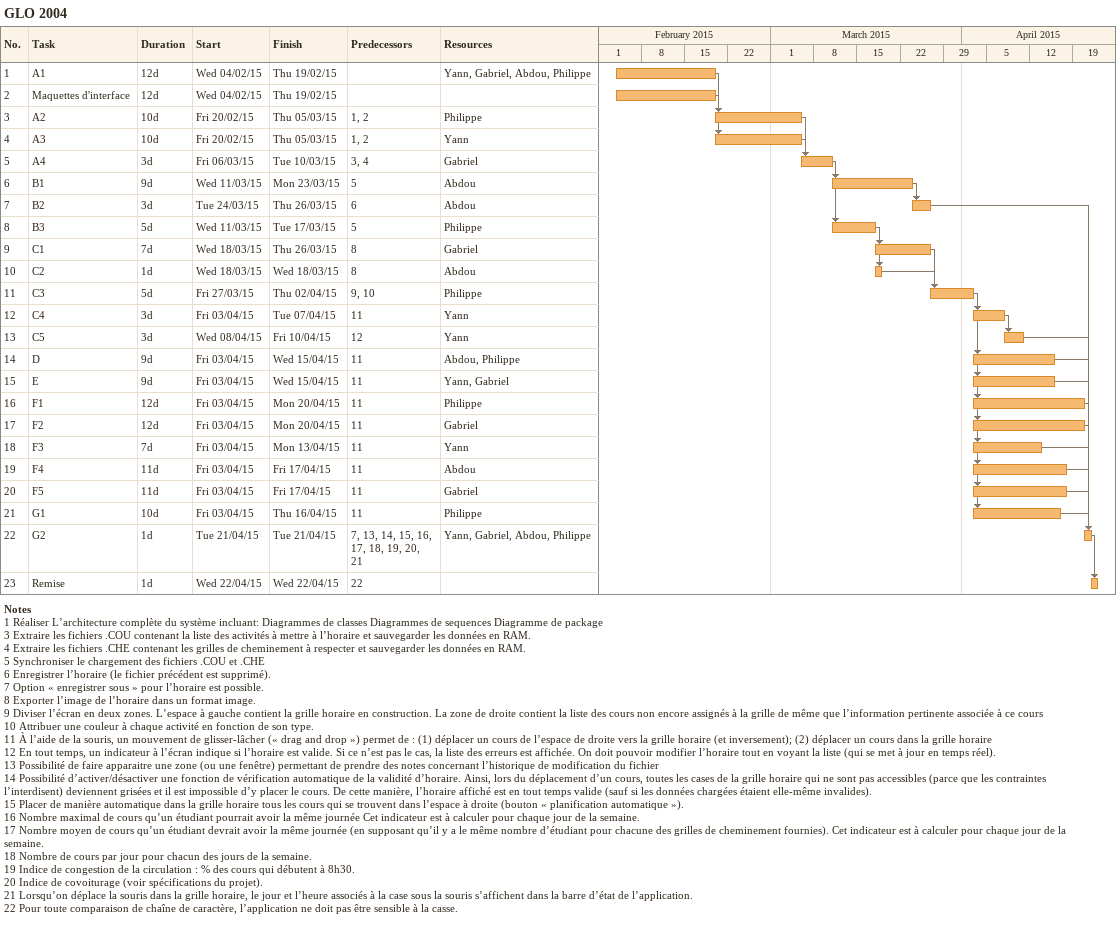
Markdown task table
GLO 2004

| ID | Task | Duration | Start | Finish | Predecessors | Resources |
|---|---|---|---|---|---|---|
| 1 | A1 | 12d | 2015-02-04 | 2015-02-19 |  | Yann, Gabriel, Abdou, Philippe |
| 2 | Maquettes d'interface | 12d | 2015-02-04 | 2015-02-19 |  |  |
| 3 | A2 | 10d | 2015-02-20 | 2015-03-05 | 1, 2 | Philippe |
| 4 | A3 | 10d | 2015-02-20 | 2015-03-05 | 1, 2 | Yann |
| 5 | A4 | 3d | 2015-03-06 | 2015-03-10 | 3, 4 | Gabriel |
| 6 | B1 | 9d | 2015-03-11 | 2015-03-23 | 5 | Abdou |
| 7 | B2 | 3d | 2015-03-24 | 2015-03-26 | 6 | Abdou |
| 8 | B3 | 5d | 2015-03-11 | 2015-03-17 | 5 | Philippe |
| 9 | C1 | 7d | 2015-03-18 | 2015-03-26 | 8 | Gabriel |
| 10 | C2 | 1d | 2015-03-18 | 2015-03-18 | 8 | Abdou |
| 11 | C3 | 5d | 2015-03-27 | 2015-04-02 | 9, 10 | Philippe |
| 12 | C4 | 3d | 2015-04-03 | 2015-04-07 | 11 | Yann |
| 13 | C5 | 3d | 2015-04-08 | 2015-04-10 | 12 | Yann |
| 14 | D | 9d | 2015-04-03 | 2015-04-15 | 11 | Abdou, Philippe |
| 15 | E | 9d | 2015-04-03 | 2015-04-15 | 11 | Yann, Gabriel |
| 16 | F1 | 12d | 2015-04-03 | 2015-04-20 | 11 | Philippe |
| 17 | F2 | 12d | 2015-04-03 | 2015-04-20 | 11 | Gabriel |
| 18 | F3 | 7d | 2015-04-03 | 2015-04-13 | 11 | Yann |
| 19 | F4 | 11d | 2015-04-03 | 2015-04-17 | 11 | Abdou |
| 20 | F5 | 11d | 2015-04-03 | 2015-04-17 | 11 | Gabriel |
| 21 | G1 | 10d | 2015-04-03 | 2015-04-16 | 11 | Philippe |
| 22 | G2 | 1d | 2015-04-21 | 2015-04-21 | 7, 13, 14, 15, 16, 17, 18, 19, 20, 21 | Yann, Gabriel, Abdou, Philippe |
| 23 | Remise | 1d | 2015-04-22 | 2015-04-22 | 22 |  |

Notes
- 1: Réaliser L’architecture complète du système incluant: Diagrammes de classes Diagrammes de sequences Diagramme de package
- 3: Extraire les fichiers .COU contenant la liste des activités à mettre à l’horaire et sauvegarder les données en RAM.
- 4: Extraire les fichiers .CHE contenant les grilles de cheminement à respecter et sauvegarder les données en RAM.
- 5: Synchroniser le chargement des fichiers .COU et .CHE
- 6: Enregistrer l’horaire (le fichier précédent est supprimé).
- 7: Option « enregistrer sous » pour l’horaire est possible.
- 8: Exporter l’image de l’horaire dans un format image.
- 9: Diviser l’écran en deux zones. L’espace à gauche contient la grille horaire en construction. La zone de droite contient la liste des cours non encore assignés à la grille de même que l’information pertinente associée à ce cours
- 10: Attribuer une couleur à chaque activité en fonction de son type.
- 11: À l’aide de la souris, un mouvement de glisser-lâcher (« drag and drop ») permet de : (1) déplacer un cours de l’espace de droite vers la grille horaire (et inversement); (2) déplacer un cours dans la grille horaire
- 12: En tout temps, un indicateur à l’écran indique si l’horaire est valide. Si ce n’est pas le cas, la liste des erreurs est affichée. On doit pouvoir modifier l’horaire tout en voyant la liste (qui se met à jour en temps réel).
- 13: Possibilité de faire apparaitre une zone (ou une fenêtre) permettant de prendre des notes concernant l’historique de modification du fichier
- 14: Possibilité d’activer/désactiver une fonction de vérification automatique de la validité d’horaire. Ainsi, lors du déplacement d’un cours, toutes les cases de la grille horaire qui ne sont pas accessibles (parce que les contraintes l’interdisent) deviennent grisées et il est impossible d’y placer le cours. De cette manière, l’horaire affiché est en tout temps valide (sauf si les données chargées étaient elle-même invalides).
- 15: Placer de manière automatique dans la grille horaire tous les cours qui se trouvent dans l’espace à droite (bouton « planification automatique »).
- 16: Nombre maximal de cours qu’un étudiant pourrait avoir la même journée Cet indicateur est à calculer pour chaque jour de la semaine.
- 17: Nombre moyen de cours qu’un étudiant devrait avoir la même journée (en supposant qu’il y a le même nombre d’étudiant pour chacune des grilles de cheminement fournies). Cet indicateur est à calculer pour chaque jour de la semaine.
- 18: Nombre de cours par jour pour chacun des jours de la semaine.
- 19: Indice de congestion de la circulation : % des cours qui débutent à 8h30.
- 20: Indice de covoiturage (voir spécifications du projet).
- 21: Lorsqu’on déplace la souris dans la grille horaire, le jour et l’heure associés à la case sous la souris s’affichent dans la barre d’état de l’application.
- 22: Pour toute comparaison de chaîne de caractère, l’application ne doit pas être sensible à la casse.
